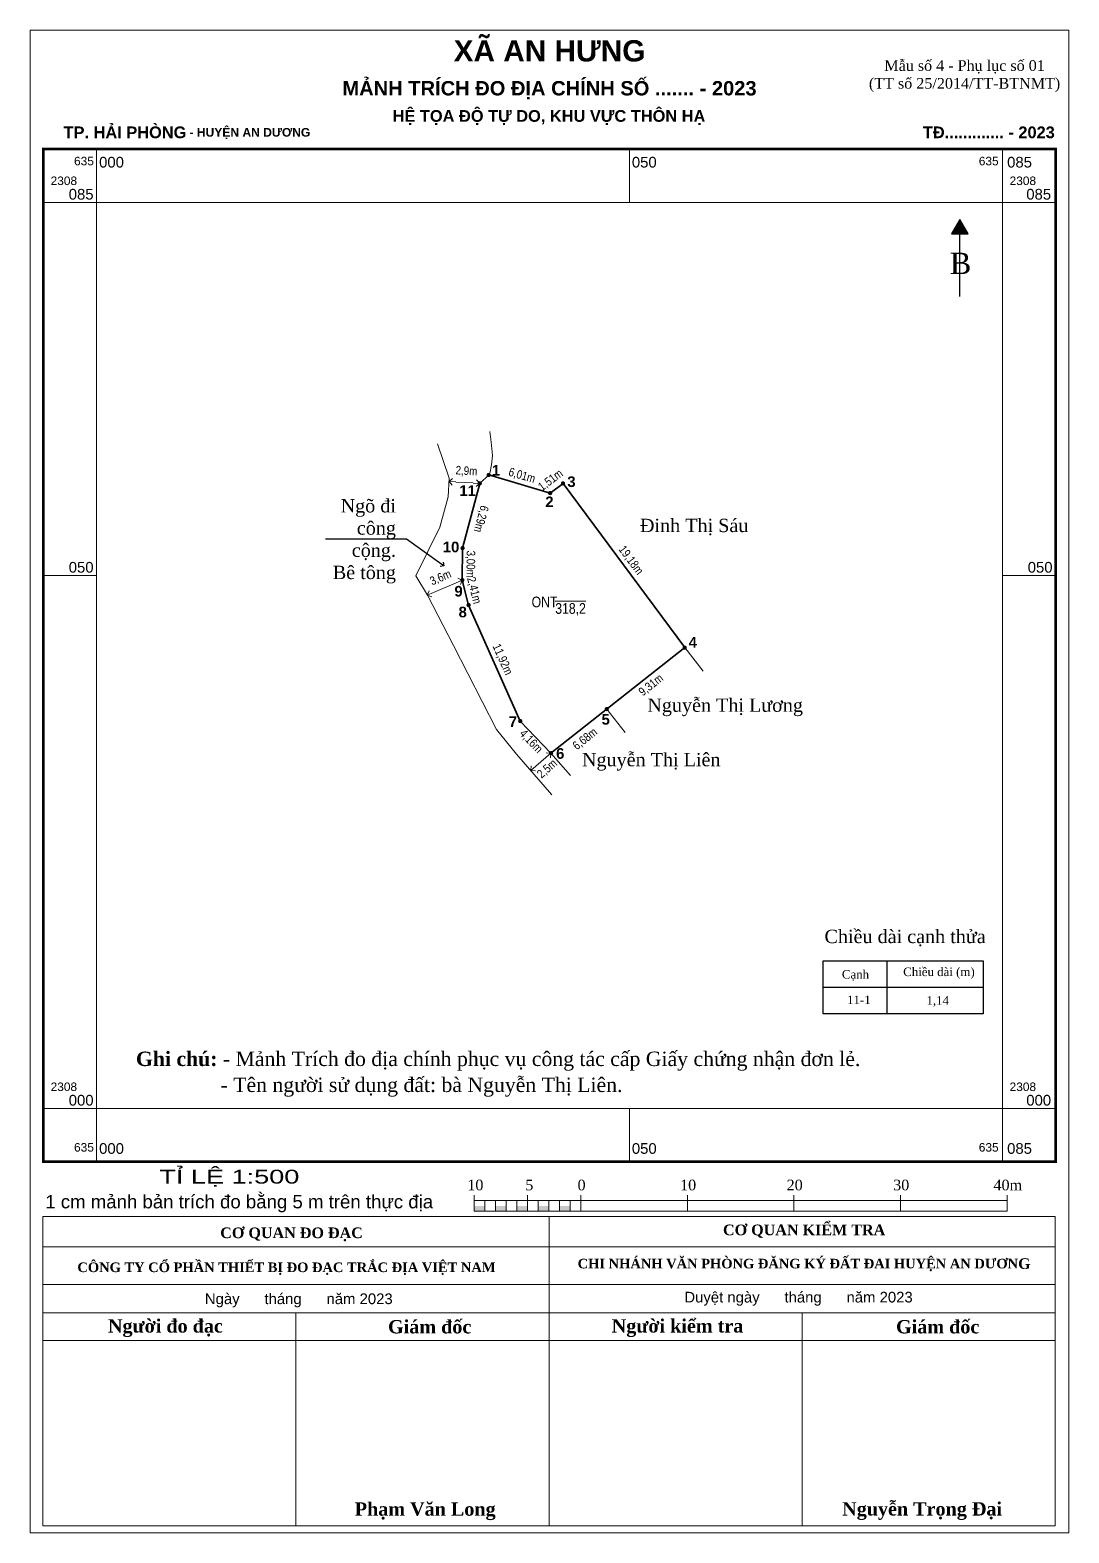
# Model space of a CAD drawing. Header units: metres. Extents: x -95 to 475, y 248 to 679.
# Drawn here: x 69.7 to 167.2, y 409 to 550 of the extents above; entities that cross this region are included whole.
import ezdxf
from ezdxf import colors
from ezdxf.entities.mleader import LeaderData, LeaderLine
from ezdxf.enums import TextEntityAlignment as Align
from ezdxf.math import Vec2, Vec3

# ---------------------------------------------------------------- set-up
doc = ezdxf.new("R2010")
doc.units = ezdxf.units.M
doc.header["$LTSCALE"] = 0.2
doc.header["$PDMODE"] = 3
doc.header["$PDSIZE"] = -3
doc.linetypes.add('HIDDEN', pattern=[9.525, 6.35, -3.175])
for name, color, linetype in [('0 @ 0.5', 7, 'Continuous'), ('Heaven2407', 2, 'Continuous'), ('KHUNG_TRÍCH ĐO', 7, 'Continuous')]:
    doc.layers.add(name, color=color, linetype=linetype)
for name, color, linetype, lineweight in [('NOI @ 0.5', 4, 'Continuous', 5), ('Thanh', 8, 'Continuous', 9), ('Thêm và ngõ @ 0.5', 3, 'Continuous', 13), ('Đậm', 1, 'Continuous', 35), ('Đỏ', 1, 'HIDDEN', 13)]:
    doc.layers.add(name, color=color, linetype=linetype, lineweight=lineweight)
doc.styles.add('Annotative', font='times.ttf', dxfattribs={"height": 2.5})
doc.styles.add('ARIAL', font='arial.ttf')
doc.styles.add('ARIALB', font='arialbd.ttf')
doc.styles.add('DIM', font='ARIALN.TTF', dxfattribs={"height": 1.6})
doc.styles.add('Free', font='times.ttf')
doc.styles.add('Land House', font='ARIALN.TTF', dxfattribs={"height": 2})
doc.styles.add('Point', font='arialbd.ttf', dxfattribs={"height": 2.5})
doc.styles.add('style1', font='times.ttf', dxfattribs={"height": 0.8})
doc.styles.add('TNRMB', font='timesbd.ttf')
doc.styles.add('Vntimecc', font='times.ttf')
doc.dimstyles.new('Kích thước cạnh', dxfattribs={"dimtxt": 1.6, "dimasz": 2.5, "dimexe": 1.25, "dimexo": 0.625, "dimtad": 1, "dimzin": 4, "dimtxsty": 'DIM', "dimcen": 2.5, "dimse1": 1, "dimse2": 1, "dimsd1": 1, "dimsd2": 1, "dimadec": 0, "dimazin": 0, "dimtfac": 1, "dimtmove": 0, "dimatfit": 3, "dimfxl": 1, "dimarcsym": 0})
doc.dimstyles.new('Kích thước ngõ', dxfattribs={"dimtxt": 1.6, "dimasz": 1.25, "dimexe": 1.25, "dimexo": 1, "dimgap": 1, "dimtad": 1, "dimtoh": 1, "dimdec": 1, "dimzin": 4, "dimtxsty": 'DIM', "dimblk": 'OPEN90', "dimcen": 0, "dimse1": 1, "dimse2": 1, "dimclrd": 3, "dimclre": 3, "dimclrt": 2, "dimadec": 0, "dimazin": 0, "dimtfac": 1, "dimtdec": 1, "dimtmove": 2, "dimatfit": 3, "dimldrblk": 'OPEN90', "dimfxl": 1, "dimlwd": 13, "dimlwe": 13, "dimarcsym": 1})

# ---------------------------------------------------------------- blocks, each defined once
blk = doc.blocks.new('*D87')
at = {"layer": 'Defpoints', "color": 0, "transparency": 16777216}
for p in [(119.74, 507.44), (131.16, 492.03), (131.16, 492.03)]:
    blk.add_point(p, dxfattribs=at)
at = {"color": 0, "transparency": 16777216, "insert": (126.08, 500.21), "char_height": 0.8, "attachment_point": 5, "rotation": 306.5471, "style": 'DIM'}
blk.add_mtext('19,18m', dxfattribs=at)
blk = doc.blocks.new('*D88')
at = {"layer": 'Defpoints', "color": 0, "transparency": 16777216}
for p in [(123.84, 486.27), (118.59, 482.14), (119.69, 480.74)]:
    blk.add_point(p, dxfattribs=at)
at = {"color": 0, "transparency": 16777216, "insert": (121.83, 483.43), "char_height": 0.8, "attachment_point": 5, "rotation": 38.2329, "style": 'DIM'}
blk.add_mtext('6,68m', dxfattribs=at)
blk = doc.blocks.new('*D89')
at = {"layer": 'Defpoints', "color": 0, "transparency": 16777216}
for p in [(115.72, 485.14), (114.7, 484.17), (118.59, 482.14)]:
    blk.add_point(p, dxfattribs=at)
at = {"color": 0, "transparency": 16777216, "insert": (116.71, 483.21), "char_height": 0.8, "attachment_point": 5, "rotation": 313.6921, "style": 'DIM'}
blk.add_mtext('4,16m', dxfattribs=at)
blk = doc.blocks.new('*D90')
at = {"layer": 'Defpoints', "color": 0, "transparency": 16777216}
for p in [(110.87, 496.03), (110.87, 496.03), (115.72, 485.14)]:
    blk.add_point(p, dxfattribs=at)
at = {"color": 0, "transparency": 16777216, "insert": (114.02, 490.91), "char_height": 0.8, "attachment_point": 5, "rotation": 294.0141, "style": 'DIM'}
blk.add_mtext('11,92m', dxfattribs=at)
blk = doc.blocks.new('*D91')
at = {"layer": 'Defpoints', "color": 0, "transparency": 16777216}
for p in [(110.28, 498.37), (110.28, 498.37), (110.87, 496.03)]:
    blk.add_point(p, dxfattribs=at)
at = {"color": 0, "transparency": 16777216, "insert": (111.35, 497.39), "char_height": 0.8, "attachment_point": 5, "rotation": 284.1343, "style": 'DIM'}
blk.add_mtext('2,41m', dxfattribs=at)
blk = doc.blocks.new('*D92')
at = {"layer": 'Defpoints', "color": 0, "transparency": 16777216}
for p in [(112.76, 508.23), (118.53, 506.53), (118.53, 506.53)]:
    blk.add_point(p, dxfattribs=at)
at = {"color": 0, "transparency": 16777216, "insert": (115.87, 508.14), "char_height": 0.8, "attachment_point": 5, "rotation": 343.6313, "style": 'DIM'}
blk.add_mtext('6,01m', dxfattribs=at)
blk = doc.blocks.new('*D93')
at = {"layer": 'Defpoints', "color": 0, "transparency": 16777216}
for p in [(118.53, 506.53), (119.67, 507.53), (119.74, 507.44)]:
    blk.add_point(p, dxfattribs=at)
at = {"color": 0, "transparency": 16777216, "insert": (118.59, 507.71), "char_height": 0.8, "attachment_point": 5, "rotation": 36.7451, "style": 'DIM'}
blk.add_mtext('1,51m', dxfattribs=at)
blk = doc.blocks.new('*D94')
at = {"layer": 'Defpoints', "color": 0, "transparency": 16777216}
for p in [(131.16, 492.03), (132.17, 490.74), (123.84, 486.27)]:
    blk.add_point(p, dxfattribs=at)
at = {"color": 0, "transparency": 16777216, "insert": (128.02, 488.49), "char_height": 0.8, "attachment_point": 5, "rotation": 38.2329, "style": 'DIM'}
blk.add_mtext('9,31m', dxfattribs=at)
blk = doc.blocks.new('Moc')
at = {"layer": 'Đỏ', "lineweight": 13}
h = blk.add_hatch(color=6, dxfattribs=at)
edge = h.paths.add_edge_path()
edge.add_arc((0, 0), 0.25, 0, 360)
blk = doc.blocks.new('_Open90')
at = {"color": 0, "linetype": 'ByBlock', "lineweight": -2}
for p, q in [((0, 0), (-1, 0)), ((-0.5, 0.5), (0, 0)), ((0, 0), (-0.5, -0.5))]:
    blk.add_line(p, q, dxfattribs=at)
blk = doc.blocks.new('*D95')
at = {"color": 3, "linetype": 'Continuous', "lineweight": 13, "transparency": 16777216}
blk.add_line((118.12, 481.73), (117.18, 480.91), dxfattribs=at)
at = {"layer": 'Defpoints', "color": 0, "transparency": 16777216}
for p in [(118.59, 482.14), (116.71, 480.5), (116.71, 480.5)]:
    blk.add_point(p, dxfattribs=at)
at = {"color": 3, "lineweight": 13, "transparency": 16777216, "xscale": 0.625, "yscale": 0.625, "zscale": 0.625}
for p, rotation in [((118.59, 482.14), 40.93502440446883), ((116.71, 480.5), 220.9350244044688)]:
    blk.add_blockref('_Open90', p, dxfattribs=dict(at, rotation=rotation))
at = {"color": 2, "transparency": 16777216, "insert": (118.27, 480.64), "char_height": 0.8, "attachment_point": 5, "rotation": 40.935, "style": 'DIM'}
blk.add_mtext('2,5m', dxfattribs=at)
blk = doc.blocks.new('*D96')
at = {"layer": 'Defpoints', "color": 0, "transparency": 16777216}
for p in [(110.31, 501.36), (110.28, 498.37), (111.79, 498.35)]:
    blk.add_point(p, dxfattribs=at)
at = {"color": 0, "transparency": 16777216, "insert": (111.01, 499.86), "char_height": 0.8, "attachment_point": 5, "rotation": 269.5604, "style": 'DIM'}
blk.add_mtext('3,00m', dxfattribs=at)
blk = doc.blocks.new('*D97')
at = {"layer": 'Defpoints', "color": 0, "transparency": 16777216}
for p in [(111.92, 507.44), (110.31, 501.36), (111.97, 500.92)]:
    blk.add_point(p, dxfattribs=at)
at = {"color": 0, "transparency": 16777216, "insert": (112, 504.12), "char_height": 0.8, "attachment_point": 5, "rotation": 255.0983, "style": 'DIM'}
blk.add_mtext('6,29m', dxfattribs=at)
blk = doc.blocks.new('*D117')
at = {"color": 3, "linetype": 'Continuous', "lineweight": 13, "transparency": 16777216}
blk.add_line((111.3, 507.48), (109.66, 507.57), dxfattribs=at)
at = {"layer": 'Defpoints', "color": 0, "transparency": 16777216}
for p in [(109.04, 507.61), (109.04, 507.61), (111.92, 507.44)]:
    blk.add_point(p, dxfattribs=at)
at = {"color": 3, "lineweight": 13, "transparency": 16777216, "xscale": 0.625, "yscale": 0.625, "zscale": 0.625}
for p, rotation in [((109.04, 507.61), 176.685211683833), ((111.92, 507.44), 356.685211683833)]:
    blk.add_blockref('_Open90', p, dxfattribs=dict(at, rotation=rotation))
at = {"color": 2, "transparency": 16777216, "insert": (110.67, 508.56), "char_height": 0.8, "attachment_point": 5, "rotation": 356.6852, "style": 'DIM'}
blk.add_mtext('2,9m', dxfattribs=at)
blk = doc.blocks.new('*D112')
at = {"color": 3, "linetype": 'Continuous', "lineweight": 13, "transparency": 16777216}
blk.add_line((109.71, 498.12), (107.58, 497.2), dxfattribs=at)
at = {"layer": 'Defpoints', "color": 0, "transparency": 16777216}
for p in [(110.28, 498.37), (107, 496.95), (107, 496.95)]:
    blk.add_point(p, dxfattribs=at)
at = {"color": 3, "lineweight": 13, "transparency": 16777216, "xscale": 0.625, "yscale": 0.625, "zscale": 0.625}
for p, rotation in [((110.28, 498.37), 23.29112298958954), ((107, 496.95), 203.2911229895896)]:
    blk.add_blockref('_Open90', p, dxfattribs=dict(at, rotation=rotation))
at = {"color": 2, "transparency": 16777216, "insert": (108.26, 498.56), "char_height": 0.8, "attachment_point": 5, "rotation": 23.2911, "style": 'DIM'}
blk.add_mtext('3,6m', dxfattribs=at)

msp = doc.modelspace()

# ---------------------------------------------------------------- hatches: boundary and pattern name
at = {"linetype": 'Continuous'}
h = msp.add_hatch(color=256, dxfattribs=at)
h.paths.add_polyline_path([(156.972, 532.213), (156.186, 530.858), (156.972, 530.858)])
h.paths.add_polyline_path([(156.972, 530.858), (157.758, 530.858), (156.972, 532.213)])
at = {"linetype": 'Continuous', "lineweight": 13}
h = msp.add_hatch(color=256, dxfattribs=at)
h.paths.add_polyline_path([(112.403, 439.65), (111.403, 439.65), (111.403, 439.15), (112.403, 439.15)])
h.paths.add_polyline_path([(114.403, 439.65), (113.403, 439.65), (113.403, 439.15), (114.403, 439.15)])
h.paths.add_polyline_path([(116.403, 439.65), (115.403, 439.65), (115.403, 439.15), (116.403, 439.15)])
h.paths.add_polyline_path([(118.403, 439.65), (117.403, 439.65), (117.403, 439.15), (118.403, 439.15)])
h.paths.add_polyline_path([(120.403, 439.65), (119.403, 439.65), (119.403, 439.15), (120.403, 439.15)])

# ---------------------------------------------------------------- linework, layer by layer
at = {"color": 7, "lineweight": 13}
for p, q in [((75.966, 533.808), (75.966, 538.808)), ((125.966, 533.808), (125.966, 538.808)), ((160.966, 533.808), (160.966, 538.808)), ((75.966, 533.808), (70.966, 533.808)), ((165.966, 533.808), (160.966, 533.808)), ((75.966, 498.808), (70.966, 498.808)), ((165.966, 498.808), (160.966, 498.808)), ((75.966, 448.808), (70.966, 448.808)), ((75.966, 443.808), (75.966, 448.808)), ((125.966, 443.808), (125.966, 448.808)), ((160.966, 443.808), (160.966, 448.808)), ((165.966, 448.808), (160.966, 448.808))]:
    msp.add_line(p, q, dxfattribs=at)
at = {"color": 7, "linetype": 'ByBlock', "lineweight": 13}
for q in [(156.186, 530.858), (157.758, 530.858)]:
    msp.add_line((156.972, 532.213), q, dxfattribs=at)
at = {"color": 7, "linetype": 'ByBlock', "lineweight": 30}
msp.add_line((156.972, 524.967), (156.972, 532.213), dxfattribs=at)
at = {"linetype": 'Continuous'}
for p, q in [((156.186, 530.858), (157.758, 530.858)), ((131.156, 492.032), (131.156, 492.032)), ((118.594, 482.135), (118.594, 482.135))]:
    msp.add_line(p, q, dxfattribs=at)
for p, q in [((144.156, 462.66), (159.156, 462.66)), ((144.156, 460.16), (144.156, 462.66)), ((150.156, 460.16), (150.156, 462.66)), ((159.156, 462.66), (159.156, 460.16)), ((159.156, 460.16), (144.156, 460.16)), ((159.156, 460.16), (144.156, 460.16)), ((144.156, 457.66), (144.156, 460.16)), ((150.156, 457.66), (150.156, 460.16)), ((159.156, 460.16), (159.156, 457.66)), ((159.156, 457.66), (144.156, 457.66))]:
    msp.add_line(p, q)
at = {"linetype": 'Continuous', "lineweight": 13}
for p, q in [((160.966, 448.808), (160.966, 443.808)), ((160.966, 448.808), (160.966, 443.808)), ((160.966, 448.808), (165.966, 448.808)), ((111.403, 439.15), (111.403, 440.65)), ((111.403, 440.15), (161.403, 440.15)), ((112.403, 439.15), (112.403, 440.15)), ((113.403, 439.15), (113.403, 440.15)), ((114.403, 439.15), (114.403, 440.15)), ((115.403, 439.15), (115.403, 440.15)), ((116.403, 439.15), (116.403, 440.65)), ((116.403, 439.15), (116.403, 440.15)), ((117.403, 439.15), (117.403, 440.15)), ((118.403, 439.15), (118.403, 440.15)), ((119.403, 439.15), (119.403, 440.15)), ((120.403, 439.15), (120.403, 440.15)), ((121.403, 439.15), (121.403, 440.65)), ((121.403, 439.15), (121.403, 440.15)), ((131.403, 439.15), (131.403, 440.65)), ((141.403, 439.15), (141.403, 440.65)), ((151.403, 439.15), (151.403, 440.65)), ((161.403, 439.15), (161.403, 440.65)), ((111.403, 439.15), (161.403, 439.15))]:
    msp.add_line(p, q, dxfattribs=at)
at = {"color": 0, "linetype": 'Continuous', "lineweight": 5}
for p, q in [((70.919, 438.67), (165.919, 438.67)), ((70.919, 438.67), (70.919, 409.632)), ((118.419, 438.67), (118.419, 409.632)), ((165.919, 438.67), (165.919, 409.632)), ((70.919, 432.286), (165.919, 432.286)), ((70.919, 429.617), (165.919, 429.617)), ((94.669, 429.617), (94.669, 409.632)), ((142.169, 429.617), (142.169, 409.632)), ((70.919, 427.042), (165.919, 427.042))]:
    msp.add_line(p, q, dxfattribs=at)
at = {"linetype": 'Continuous', "lineweight": 9}
for p, q in [((118.419, 435.83), (70.919, 435.83)), ((118.419, 435.83), (165.919, 435.83)), ((70.919, 409.632), (165.919, 409.632))]:
    msp.add_line(p, q, dxfattribs=at)
at = {"color": 7, "lineweight": 13, "const_width": 0.25}
msp.add_lwpolyline([(70.966, 443.808), (165.966, 443.808), (165.966, 538.808), (70.966, 538.808)], close=True, dxfattribs=at)
at = {"color": 7, "lineweight": 13}
msp.add_lwpolyline([(75.966, 448.808), (160.966, 448.808), (160.966, 533.808), (75.966, 533.808)], close=True, dxfattribs=at)
at = {"layer": 'Defpoints', "linetype": 'Continuous', "lineweight": 13}
msp.add_lwpolyline([(69.716, 408.972), (167.216, 408.972), (167.216, 549.972), (69.716, 549.972)], close=True, dxfattribs=at)
at = {"layer": 'Thanh'}
for p, q in [((131.156, 492.032), (132.896, 489.822)), ((123.842, 486.269), (125.562, 484.074))]:
    msp.add_line(p, q, dxfattribs=at)
at = {"layer": 'Thanh', "linetype": 'Continuous'}
msp.add_line((118.594, 482.135), (120.423, 480.046), dxfattribs=at)
for points in [[(112.757, 508.228), (112.892, 508.539), (113.02, 509.195), (113.104, 510.062), (113.005, 511.316), (112.867, 512.323)], [(118.692, 478.208), (115.366, 482.042), (113.5, 484.351), (109.456, 492.236), (107.004, 496.954), (105.933, 498.781), (108.174, 503.338), (108.958, 506.185), (109.059, 507.927), (107.967, 511.143)]]:
    msp.add_lwpolyline(points, dxfattribs=at)
at = {"layer": 'Đậm', "linetype": 'Continuous'}
msp.add_lwpolyline([(111.924, 507.444), (111.924, 507.444), (111.924, 507.444), (110.305, 501.363), (110.282, 498.365), (110.871, 496.029), (115.72, 485.143), (118.594, 482.135), (131.156, 492.032), (131.156, 492.032), (131.156, 492.032), (119.737, 507.437), (119.737, 507.437), (119.737, 507.437), (119.737, 507.437), (119.737, 507.437), (119.737, 507.437), (118.526, 506.533), (112.757, 508.228), (111.924, 507.444)], dxfattribs=at)

# ---------------------------------------------------------------- block references
at = {"color": 7, "linetype": 'Continuous', "lineweight": 0, "xscale": 0.8000000000000114, "yscale": 0.8000000000000114, "zscale": 0.8000000000000114}
for p in [(111.924, 507.444), (112.757, 508.228), (119.737, 507.437), (118.526, 506.533), (110.308, 501.372), (110.282, 498.365), (110.871, 496.029), (131.156, 492.032), (123.842, 486.269), (115.72, 485.143), (118.611, 482.134)]:
    msp.add_blockref('Moc', p, dxfattribs=at)

# ---------------------------------------------------------------- texts
at = {"color": 7, "linetype": 'Continuous', "lineweight": 13, "style": 'ARIALB'}
for s, height, p in [('TP. HẢI PHÒNG', 1.1, (72.86, 540.376, 0.255)), (' - HUYỆN AN DƯƠNG', 0.81, (84.368, 540.376, 0.255)), ('TĐ............. - 2023', 1.1, (153.506, 540.376, 0.255))]:
    msp.add_text(s, height=height, dxfattribs=at).set_placement(p, align=Align.MIDDLE_LEFT)
at = {"color": 7, "lineweight": 13}
for s, height, style, p in [('B', 2, 'Vntimecc', (156.037, 527.084)), ('1 cm mảnh bản trích đo bằng 5 m trên thực địa', 1.25, 'ARIAL', (71.145, 439.426))]:
    msp.add_text(s, height=height, dxfattribs=dict(at, style=style)).set_placement(p)
for s, width, gutter_width, heights, insert, char_height, attachment_point, style in [('XÃ AN HƯNG', 97.03057, 2.906, [0], (118.466, 549.023), 2, 2, 'ARIALB'), ('MẢNH TRÍCH ĐO ĐỊA CHÍNH SỐ ....... - 2023', 97.03057, 2.906, [0], (118.466, 545.188), 1.35, 2, 'ARIALB'), ('HỆ TỌA ĐỘ TỰ DO, KHU VỰC THÔN HẠ', 97.03057, 2.906, [0], (118.417, 542.464), 1.1, 2, 'ARIALB'), ('Cạnh', 3.46278, 12.5, [0], (145.908, 461.781), 0.8, 1, 'Free'), ('Chiều dài (m)', 6.59689, 12.5, [1.107], (151.662, 462.016), 0.8, 1, 'Free'), ('11-1', 1.96591, 12.5, [0], (146.397, 459.382), 0.8, 1, 'Free'), ('1,14', 1.96591, 12.5, [0], (153.842, 459.334), 0.8, 1, 'Free')]:
    msp.add_mtext_dynamic_manual_height_columns(s, width=width, gutter_width=gutter_width, heights=heights, dxfattribs=dict(insert=insert, char_height=char_height, attachment_point=attachment_point, style=style))
at = {"color": 7, "linetype": 'Continuous', "lineweight": 13, "style": 'style1'}
for s, insert, char_height, attachment_point in [('\\A1;Mẫu số 4 - Phụ lục số 01\\P(TT số 25/2014/TT-BTNMT)', (157.419, 545.646), 1, 5), ('\\A1;{\\f.VnArial|b0|i0|c0|p34;635}', (74.775, 537.676), 0.8, 5), ('\\A1;{\\f.VnArial|b0|i0|c0|p34;000}', (77.361, 537.568), 1, 5), ('\\A1;{\\f.VnArial|b0|i0|c0|p34;050}', (127.361, 537.568), 1, 5), ('\\A1;{\\f.VnArial|b0|i0|c0|p34;635}', (159.687, 537.676), 0.8, 5), ('\\A1;{\\f.VnArial|b0|i0|c0|p34;085}', (162.58, 537.568), 1, 5), ('\\A1;{\\f.VnArial|b0|i0|c0|p34;2308}', (72.888, 535.825), 0.8, 5), ('\\A1;{\\f.VnArial|b0|i0|c0|p34;2308}', (162.888, 535.825), 0.8, 5), ('\\A1;{\\f.VnArial|b0|i0|c0|p34;085}', (74.511, 534.562), 1, 5), ('\\A1;{\\f.VnArial|b0|i0|c0|p34;085}', (164.377, 534.562), 1, 5), ('\\A1;{\\f.VnArial|b0|i0|c0|p34;050}', (74.511, 499.562), 1, 5), ('\\A1;{\\f.VnArial|b0|i0|c0|p34;050}', (164.511, 499.562), 1, 5), ('\\A1;{\\fTimes New Roman|b1|i0|c0|p18;Ghi chú:} - Mảnh Trích đo địa chính phục vụ công tác cấp Giấy chứng nhận đơn lẻ.', (79.656, 454.129), 1.35, 1), ('\\A1;{\\f.VnArial|b0|i0|c0|p34;2308}', (72.888, 450.825), 0.8, 5), ('\\A1;- Tên người sử dụng đất: bà Nguyễn Thị Liên.', (87.597, 451.692), 1.35, 1), ('\\A1;{\\f.VnArial|b0|i0|c0|p34;2308}', (162.888, 450.825), 0.8, 5), ('\\A1;{\\f.VnArial|b0|i0|c0|p34;000}', (74.511, 449.562), 1, 5), ('\\A1;{\\f.VnArial|b0|i0|c0|p34;000}', (164.377, 449.562), 1, 5), ('\\A1;{\\f.VnArial|b0|i0|c0|p34;635}', (74.775, 445.144), 0.8, 5), ('\\A1;{\\f.VnArial|b0|i0|c0|p34;635}', (159.687, 445.144), 0.8, 5), ('\\A1;{\\f.VnArial|b0|i0|c0|p34;000}', (77.361, 445.035), 1, 5), ('\\A1;{\\f.VnArial|b0|i0|c0|p34;050}', (127.361, 445.035), 1, 5), ('\\A1;{\\f.VnArial|b0|i0|c0|p34;085}', (162.58, 445.035), 1, 5)]:
    msp.add_mtext(s, dxfattribs=dict(at, insert=insert, char_height=char_height, attachment_point=attachment_point))
at = {"color": 7, "lineweight": 13}
for s, insert, char_height, width, attachment_point, style in [('{\\fArial|b0|i0|c0|p34;\\W1.4;TỈ LỆ 1:\\fArial|b0|i0|c163|p34;5\\fArial|b0|i0|c0|p34;00}', (88.418, 443.048), 1.3, 20.02389, 2, 'ARIALB'), ('{\\fTimes New Roman|b0|i0|c163|p18;1}0', (111.509, 441.609), 1, 4.38686, 5, 'style1'), ('{\\fTimes New Roman|b0|i0|c163|p18;5} ', (116.571, 441.609), 1, 4.38686, 5, 'style1'), ('0 ', (121.476, 441.609), 1, 4.38686, 5, 'style1'), ('10 ', (131.476, 441.609), 1, 4.38686, 5, 'style1'), ('20 ', (141.476, 441.609), 1, 4.38686, 5, 'style1'), ('30 ', (151.476, 441.609), 1, 4.38686, 5, 'style1'), ('40m ', (161.476, 441.609), 1, 4.38686, 5, 'style1')]:
    msp.add_mtext(s, dxfattribs=dict(at, insert=insert, char_height=char_height, width=width, attachment_point=attachment_point, style=style))
at = {"color": 0, "linetype": 'Continuous', "lineweight": 5, "attachment_point": 5}
for s, insert, char_height, style in [('\\A1;CƠ QUAN ĐO ĐẠC', (94.257, 436.98), 1, 'TNRMB'), ('\\A1;CƠ QUAN KIỂM TRA', (142.363, 437.28), 1, 'TNRMB'), ('\\A1;{\\H0.9x;CHI NHÁNH VĂN PHÒNG ĐĂNG KÝ ĐẤT ĐAI HUYỆN AN DƯƠN}G', (142.363, 434.108), 1, 'TNRMB'), ('\\A1;Ngày      tháng      năm 2023', (94.937, 430.79), 1, 'ARIAL'), ('\\A1;Duyệt ngày      tháng      năm 2023', (141.837, 430.943), 1, 'ARIAL'), ('\\A1;{\\fTimes New Roman|b1|i0|c0|p18;Người đo đạc}', (82.42, 428.184), 1.25, 'TNRMB'), ('\\A1;{\\fTimes New Roman|b1|i0|c0|p18;Giám đốc}', (107.221, 428.311), 1.25, 'TNRMB'), ('\\A1;{\\fTimes New Roman|b1|i0|c0|p18;Người kiểm tra}', (130.482, 428.188), 1.25, 'TNRMB'), ('\\A1;{\\fTimes New Roman|b1|i0|c0|p18;Giám đốc}', (154.894, 428.311), 1.25, 'TNRMB'), ('\\A1;Phạm Văn Long', (106.801, 411.005), 1.25, 'TNRMB'), ('\\A1;{\\fTimes New Roman|b1|i0|c0|p18;Nguyễn Trọng Đại}', (153.435, 411.02), 1.25, 'TNRMB')]:
    msp.add_mtext(s, dxfattribs=dict(at, insert=insert, char_height=char_height, style=style))
at = {"layer": '0 @ 0.5', "insert": (144.276, 465.56), "char_height": 1.25, "attachment_point": 1, "style": 'Annotative'}
msp.add_mtext_dynamic_manual_height_columns('Chiều dài cạnh thửa', width=16.17609, gutter_width=6.25, heights=[0], dxfattribs=at)
at = {"layer": 'Heaven2407', "style": 'Point'}
for s, p in [('1', (113.058, 508.169)), ('3', (120.136, 507.1)), ('11', (110.006, 506.267)), ('2', (118.072, 505.21)), ('10', (108.449, 500.974)), ('9', (109.543, 496.823)), ('8', (109.933, 494.874)), ('4', (131.525, 492.029)), ('7', (114.651, 484.591)), ('5', (123.352, 484.803)), ('6', (119.087, 481.602))]:
    msp.add_text(s, height=1, dxfattribs=at).set_placement(p)
at = {"layer": 'KHUNG_TRÍCH ĐO', "color": 0, "linetype": 'Continuous', "lineweight": 5, "insert": (93.778, 433.761), "char_height": 0.9, "attachment_point": 5, "style": 'TNRMB'}
msp.add_mtext('\\A1;CÔNG TY CỔ PHẦN THIẾT BỊ ĐO ĐẠC TRẮC ĐỊA VIỆT NAM', dxfattribs=at)
at = {"layer": 'NOI @ 0.5', "char_height": 1, "attachment_point": 1, "style": 'Land House'}
for s, insert in [('ONT', (116.788, 496.818)), ('{\\O318,2}', (119.009, 496.206))]:
    msp.add_mtext_dynamic_manual_height_columns(s, width=4.47053, gutter_width=5, heights=[0], dxfattribs=dict(at, insert=insert))
at = {"layer": 'Thêm và ngõ @ 0.5', "char_height": 1.25, "attachment_point": 1, "style": 'Annotative'}
for s, insert in [('Đinh Thị Sáu', (126.955, 504.122)), ('Nguyễn Thị Lương', (127.648, 487.259)), ('Nguyễn Thị Liên', (121.513, 482.149))]:
    msp.add_mtext_dynamic_manual_height_columns(s, width=15.79396, gutter_width=6.25, heights=[0], dxfattribs=dict(at, insert=insert))

# ---------------------------------------------------------------- dimensions: what is measured, and where the dimension line sits
at = {"layer": '0 @ 0.5'}
for base, p1, p2, angle, dimstyle, override, picture, middle in [((109.04, 507.611), (111.924, 507.444), (109.04, 507.611), 176.68521, 'Kích thước ngõ', {"dimscale": 0.5, "dimpost": 'm', "dimtix": 0, "dimtofl": 1, "dimtmove": 2, "dimatfit": 3}, '*D117', (110.671, 508.564)), ((119.668, 507.53), (118.526, 506.533), (119.737, 507.437), 36.74512, 'Kích thước cạnh', {"dimscale": 0.5, "dimpost": 'm', "dimtix": 0, "dimtofl": 1, "dimtmove": 0, "dimatfit": 3}, '*D93', (119.063, 507.078)), ((111.965, 500.921), (111.924, 507.444), (110.305, 501.363), 255.09826, 'Kích thước cạnh', {"dimscale": 0.5, "dimpost": 'm', "dimtix": 0, "dimtofl": 1, "dimtmove": 0, "dimatfit": 3}, '*D97', (112.762, 503.914)), ((111.787, 498.354), (110.305, 501.363), (110.282, 498.365), 269.56042, 'Kích thước cạnh', {"dimscale": 0.5, "dimpost": 'm', "dimtix": 0, "dimtofl": 1, "dimtmove": 0, "dimatfit": 3}, '*D96', (111.799, 499.853)), ((110.282, 498.365), (110.871, 496.029), (110.282, 498.365), 104.1343, 'Kích thước cạnh', {"dimscale": 0.5, "dimpost": 'm', "dimtix": 0, "dimtofl": 1, "dimtmove": 0, "dimatfit": 3}, '*D91', (110.576, 497.197)), ((110.871, 496.029), (115.72, 485.143), (110.871, 496.029), 114.01414, 'Kích thước cạnh', {"dimscale": 0.5, "dimpost": 'm', "dimtix": 0, "dimtofl": 1, "dimtmove": 0, "dimatfit": 3}, '*D90', (113.296, 490.586)), ((116.706, 480.497), (118.594, 482.135), (116.706, 480.497), 220.93502, 'Kích thước ngõ', {"dimscale": 0.5, "dimpost": 'm', "dimtix": 0, "dimtofl": 1, "dimtmove": 2, "dimatfit": 3}, '*D95', (118.267, 480.645))]:
    dim = msp.add_linear_dim(base=base, p1=p1, p2=p2, angle=angle, dimstyle=dimstyle, override=override, dxfattribs=at)
    dim.commit()
    dim.dimension.update_dxf_attribs({"geometry": picture, "text_midpoint": middle, "dimtype": 129})
for p1, p2, distance, dimstyle, override, picture, middle in [((112.757, 508.228), (118.526, 506.533), 0, 'Kích thước cạnh', {"dimscale": 0.5, "dimpost": 'm', "dimtix": 0, "dimtofl": 1, "dimtmove": 0, "dimatfit": 3}, '*D92', (115.865, 508.142)), ((119.737, 507.437), (131.156, 492.032), 0, 'Kích thước cạnh', {"dimscale": 0.5, "dimpost": 'm', "dimtix": 0, "dimtofl": 1, "dimtmove": 0, "dimatfit": 3}, '*D87', (126.084, 500.207)), ((110.282, 498.365), (107.004, 496.954), 0, 'Kích thước ngõ', {"dimscale": 0.5, "dimpost": 'm', "dimtix": 0, "dimtofl": 1, "dimtmove": 2, "dimatfit": 3}, '*D112', (108.255, 498.56)), ((123.842, 486.269), (131.156, 492.032), -1.64, 'Kích thước cạnh', {"dimscale": 0.5, "dimpost": 'm', "dimtix": 0, "dimtofl": 1, "dimtmove": 0, "dimatfit": 3}, '*D94', (128.022, 488.486)), ((118.594, 482.135), (115.72, 485.143), 1.41, 'Kích thước cạnh', {"dimscale": 0.5, "dimpost": 'm', "dimtix": 0, "dimtofl": 1, "dimtmove": 0, "dimatfit": 3}, '*D89', (116.712, 483.213)), ((123.842, 486.269), (118.594, 482.135), 1.775, 'Kích thước cạnh', {"dimscale": 0.5, "dimpost": 'm', "dimtix": 0, "dimtofl": 1, "dimtmove": 0, "dimatfit": 3}, '*D88', (121.825, 483.431))]:
    dim = msp.add_aligned_dim(p1=p1, p2=p2, distance=distance, dimstyle=dimstyle, override=override, dxfattribs=at)
    dim.commit()
    dim.dimension.update_dxf_attribs({"geometry": picture, "text_midpoint": middle})

# ---------------------------------------------------------------- leaders
at = {"layer": 'Thêm và ngõ @ 0.5', "lineweight": 13}
ml = msp.add_multileader_mtext('Standard', dxfattribs=at)
ml.set_content(' Ngõ đi công cộng. Bê tông', color=256, style='Annotative')
ml.set_leader_properties()
ml.set_arrow_properties(name='OPEN90')
ml.build(insert=Vec2(0, 0))
ml.multileader.update_dxf_attribs({"text_left_attachment_type": 5, "text_right_attachment_type": 5, "dogleg_length": 0, "arrow_head_size": 0.5, "scale": 0.5})
ctx = ml.context
ctx.base_point, ctx.scale, ctx.char_height, ctx.arrow_head_size, ctx.landing_gap_size, ctx.plane_origin = Vec3(92.848, 502.2), 0.5, 1.25, 0.5, 1, Vec3(83.774, 468.729)
ctx.left_attachment, ctx.right_attachment, ctx.text_align_type = 5, 5, 2
notes = []
notes.append((ctx, [(1, (1, 1, 0), (105.055, 502.2), (-1, 0), 0, [(0, [(108.551, 499.691)], 0, [])])]))
ctx.mtext.insert, ctx.mtext.width, ctx.mtext.alignment, ctx.mtext.flow_direction = Vec3(104.055, 505.964), 13.12154, 3, 5
for ctx, leaders in notes:
    for number, flags, end, landing, length, lines in leaders:
        leader = LeaderData()
        leader.index, (leader.has_last_leader_line, leader.has_dogleg_vector, leader.attachment_direction) = number, flags
        leader.last_leader_point, leader.dogleg_vector, leader.dogleg_length = Vec3(end), Vec3(landing), length
        for number, points, colour, breaks in lines:
            line = LeaderLine()
            line.index, line.vertices, line.color, line.breaks = number, Vec3.list(points), colors.encode_raw_color(colour), breaks
            leader.lines.append(line)
        ctx.leaders.append(leader)

doc.saveas('drawing.dxf')
